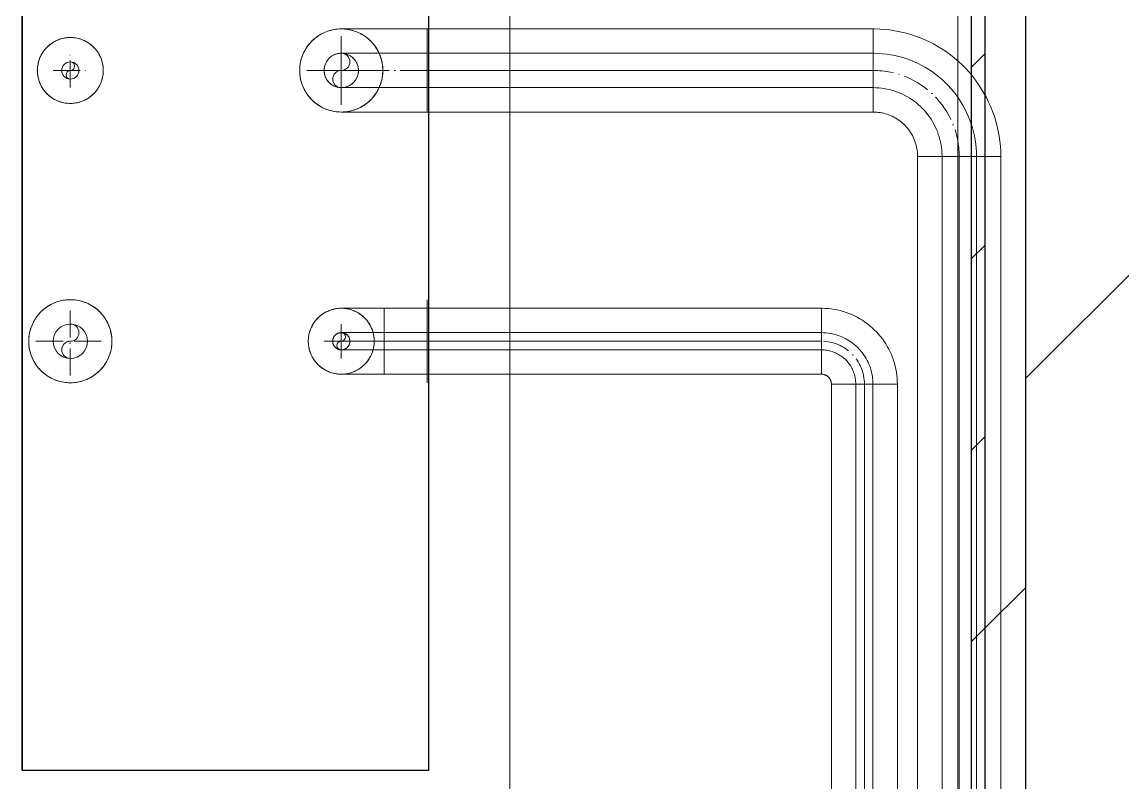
# Model space of a CAD drawing. Header units: millimetres. Extents: x -88595 to 880822, y -1054509 to -148035.
# Drawn here: x 297683.3 to 298089.6, y -273936.6 to -273655.5 of the extents above; entities that cross this region are included whole.
import ezdxf

# ---------------------------------------------------------------- set-up
doc = ezdxf.new("R2010")
doc.units = ezdxf.units.MM
for name, pattern in [('$0$ADSK_Осевая', [14, 10, -2, 0, -2]), ('$4$ADSK_Осевая', [14, 10, -2, 0, -2]), ('$5$ADSK_Осевая', [14, 10, -2, 0, -2]), ('ADSK_Линия сетки', [25, 20, -2.5, 0, -2.5])]:
    doc.linetypes.add(name, pattern=pattern)
for name, color, linetype, lineweight in [('Изоляция', 7, 'Continuous', 18), ('Оборудование', 7, 'Continuous', 18), ('Ограждение', 7, 'Continuous', 9), ('Оси', 7, 'Continuous', 9), ('Стены наружные', 7, 'Continuous', 18), ('Трубопровод', 7, 'Continuous', 18), ('Трубопроводы', 7, 'Continuous', 18)]:
    doc.layers.add(name, color=color, linetype=linetype, lineweight=lineweight)
doc.layers.add('П4', color=1, linetype='Continuous')

# ---------------------------------------------------------------- blocks, each defined once
blk = doc.blocks.new('$0$ADSK_МедьПайка_Отвод-гнутая труба - Отвод _гнутая труба_-V42-В_Координация_2 этаж ОВ3')
at = {"layer": 'Трубопроводы', "color": 134, "true_color": 0x00a6a6}
for p, q in [((6.35, 31.75), (-6.35, 31.75)), ((6.35, 31.75), (-6.35, 31.75)), ((-31.75, 6.35), (-31.75, -6.35)), ((-31.75, 6.35), (-31.75, -6.35))]:
    blk.add_line(p, q, dxfattribs=at)
at = {"layer": 'Трубопроводы', "color": 134, "true_color": 0x00a6a6, "flags": 128}
for points in [[(-31.75, -6.35), (-30.23, -6.32), (-28.71, -6.23), (-27.19, -6.08), (-25.68, -5.86), (-24.18, -5.59), (-22.69, -5.26), (-21.22, -4.87), (-19.77, -4.42), (-18.33, -3.91), (-16.91, -3.34), (-15.52, -2.72), (-14.16, -2.04), (-12.82, -1.31), (-11.51, -0.53), (-10.24, 0.3), (-9, 1.19), (-7.79, 2.12), (-6.63, 3.11), (-5.5, 4.13), (-4.42, 5.21), (-3.38, 6.32), (-2.38, 7.47), (-1.44, 8.67), (-0.54, 9.9), (0.31, 11.16), (1.11, 12.46), (1.85, 13.79), (2.54, 15.15), (3.18, 16.54), (3.76, 17.94), (4.28, 19.38), (4.75, 20.83), (5.16, 22.29), (5.51, 23.78), (5.8, 25.27), (6.02, 26.78), (6.19, 28.3), (6.3, 29.82), (6.35, 31.34), (6.35, 31.75)], [(-6.35, 31.75), (-6.37, 30.73), (-6.43, 29.72), (-6.53, 28.71), (-6.67, 27.7), (-6.86, 26.7), (-7.08, 25.71), (-7.34, 24.73), (-7.64, 23.76), (-7.98, 22.8), (-8.36, 21.86), (-8.77, 20.93), (-9.22, 20.02), (-9.71, 19.13), (-10.23, 18.26), (-10.79, 17.41), (-11.38, 16.58), (-12, 15.78), (-12.65, 15), (-13.34, 14.25), (-14.05, 13.53), (-14.8, 12.84), (-15.57, 12.17), (-16.36, 11.54), (-17.18, 10.94), (-18.03, 10.38), (-18.89, 9.84), (-19.78, 9.35), (-20.68, 8.89), (-21.61, 8.46), (-22.55, 8.08), (-23.5, 7.73), (-24.47, 7.42), (-25.45, 7.14), (-26.44, 6.91), (-27.43, 6.72), (-28.44, 6.57), (-29.45, 6.45), (-30.46, 6.38), (-31.48, 6.35), (-31.75, 6.35)]]:
    blk.add_lwpolyline(points, dxfattribs=at)
blk = doc.blocks.new('$0$ADSK_МедьПайка_Отвод-гнутая труба - Отвод _гнутая труба_-3260024-В_Координация_2 этаж ОВ3')
at = {"layer": 'Трубопроводы', "color": 134, "true_color": 0x00a6a6}
for p, q in [((-19259.67, -7317.15), (-19259.67, -7310.8)), ((-19259.67, -7323.5), (-19259.67, -7317.15))]:
    blk.add_line(p, q, dxfattribs=at)
at = {"layer": 'Трубопроводы', "color": 134, "true_color": 0x00a6a6, "flags": 128}
for points in [[(-19297.77, -7317.15), (-19297.76, -7316.89), (-19297.75, -7316.64), (-19297.72, -7316.39), (-19297.69, -7316.14), (-19297.64, -7315.89), (-19297.59, -7315.64), (-19297.52, -7315.39), (-19297.44, -7315.15), (-19297.36, -7314.91), (-19297.27, -7314.68), (-19297.16, -7314.44), (-19297.05, -7314.22), (-19296.93, -7313.99), (-19296.8, -7313.78), (-19296.66, -7313.56), (-19296.51, -7313.36), (-19296.35, -7313.16), (-19296.19, -7312.96), (-19296.02, -7312.77), (-19295.84, -7312.59), (-19295.66, -7312.42), (-19295.46, -7312.25), (-19295.26, -7312.1), (-19295.06, -7311.95), (-19294.85, -7311.81), (-19294.63, -7311.67), (-19294.41, -7311.55), (-19294.18, -7311.43), (-19293.95, -7311.33), (-19293.72, -7311.23), (-19293.48, -7311.14), (-19293.24, -7311.07), (-19292.99, -7311), (-19292.75, -7310.94), (-19292.5, -7310.89), (-19292.25, -7310.85), (-19291.99, -7310.82), (-19291.74, -7310.81), (-19291.49, -7310.8), (-19291.42, -7310.8)], [(-19291.42, -7310.8), (-19291.16, -7310.8), (-19290.91, -7310.82), (-19290.66, -7310.84), (-19290.41, -7310.88), (-19290.16, -7310.93), (-19289.91, -7310.98), (-19289.66, -7311.05), (-19289.42, -7311.12), (-19289.18, -7311.21), (-19288.94, -7311.3), (-19288.71, -7311.4), (-19288.48, -7311.52), (-19288.26, -7311.64), (-19288.04, -7311.77), (-19287.83, -7311.91), (-19287.62, -7312.06), (-19287.42, -7312.21), (-19287.23, -7312.37), (-19287.04, -7312.55), (-19286.86, -7312.72), (-19286.69, -7312.91), (-19286.52, -7313.1), (-19286.36, -7313.3), (-19286.22, -7313.51), (-19286.07, -7313.72), (-19285.94, -7313.93), (-19285.82, -7314.16), (-19285.7, -7314.38), (-19285.6, -7314.61), (-19285.5, -7314.85), (-19285.41, -7315.09), (-19285.33, -7315.33), (-19285.27, -7315.57), (-19285.21, -7315.82), (-19285.16, -7316.07), (-19285.12, -7316.32), (-19285.09, -7316.57), (-19285.08, -7316.83), (-19285.07, -7317.08), (-19285.07, -7317.15)], [(-19291.42, -7310.8), (-19291.39, -7310.8), (-19291.32, -7310.8), (-19291.19, -7310.8), (-19291.01, -7310.8), (-19290.78, -7310.8), (-19290.51, -7310.8), (-19290.18, -7310.8), (-19289.81, -7310.8), (-19289.38, -7310.8), (-19288.91, -7310.8), (-19288.39, -7310.8), (-19287.83, -7310.8), (-19287.22, -7310.8), (-19286.57, -7310.8), (-19285.87, -7310.8), (-19285.13, -7310.8), (-19284.35, -7310.8), (-19283.54, -7310.8), (-19282.68, -7310.8), (-19281.79, -7310.8), (-19280.86, -7310.8), (-19279.9, -7310.8), (-19278.9, -7310.8), (-19277.88, -7310.8), (-19276.82, -7310.8), (-19275.74, -7310.8), (-19274.63, -7310.8), (-19273.5, -7310.8), (-19272.35, -7310.8), (-19271.17, -7310.8), (-19269.98, -7310.8), (-19268.77, -7310.8), (-19267.55, -7310.8), (-19266.31, -7310.8), (-19265.06, -7310.8), (-19263.81, -7310.8), (-19262.55, -7310.8), (-19261.28, -7310.8), (-19260.01, -7310.8), (-19259.67, -7310.8)], [(-19291.42, -7323.5), (-19291.67, -7323.49), (-19291.92, -7323.48), (-19292.18, -7323.45), (-19292.43, -7323.42), (-19292.68, -7323.37), (-19292.93, -7323.32), (-19293.17, -7323.25), (-19293.41, -7323.18), (-19293.65, -7323.09), (-19293.89, -7323), (-19294.12, -7322.89), (-19294.35, -7322.78), (-19294.57, -7322.66), (-19294.79, -7322.53), (-19295, -7322.39), (-19295.21, -7322.24), (-19295.41, -7322.09), (-19295.6, -7321.92), (-19295.79, -7321.75), (-19295.97, -7321.57), (-19296.15, -7321.39), (-19296.31, -7321.19), (-19296.47, -7321), (-19296.62, -7320.79), (-19296.76, -7320.58), (-19296.89, -7320.36), (-19297.02, -7320.14), (-19297.13, -7319.92), (-19297.24, -7319.68), (-19297.34, -7319.45), (-19297.42, -7319.21), (-19297.5, -7318.97), (-19297.57, -7318.72), (-19297.63, -7318.48), (-19297.67, -7318.23), (-19297.71, -7317.98), (-19297.74, -7317.72), (-19297.76, -7317.47), (-19297.77, -7317.22), (-19297.77, -7317.15)], [(-19285.07, -7317.15), (-19285.07, -7317.4), (-19285.09, -7317.66), (-19285.11, -7317.91), (-19285.15, -7318.16), (-19285.19, -7318.41), (-19285.25, -7318.66), (-19285.31, -7318.9), (-19285.39, -7319.15), (-19285.47, -7319.39), (-19285.57, -7319.62), (-19285.67, -7319.85), (-19285.78, -7320.08), (-19285.91, -7320.3), (-19286.04, -7320.52), (-19286.18, -7320.73), (-19286.32, -7320.94), (-19286.48, -7321.14), (-19286.64, -7321.34), (-19286.81, -7321.52), (-19286.99, -7321.7), (-19287.18, -7321.88), (-19287.37, -7322.04), (-19287.57, -7322.2), (-19287.78, -7322.35), (-19287.99, -7322.49), (-19288.2, -7322.62), (-19288.42, -7322.75), (-19288.65, -7322.86), (-19288.88, -7322.97), (-19289.12, -7323.07), (-19289.35, -7323.15), (-19289.6, -7323.23), (-19289.84, -7323.3), (-19290.09, -7323.36), (-19290.34, -7323.41), (-19290.59, -7323.44), (-19290.84, -7323.47), (-19291.09, -7323.49), (-19291.35, -7323.5), (-19291.42, -7323.5)], [(-19259.67, -7323.5), (-19260.94, -7323.5), (-19262.2, -7323.5), (-19263.47, -7323.5), (-19264.73, -7323.5), (-19265.97, -7323.5), (-19267.21, -7323.5), (-19268.44, -7323.5), (-19269.65, -7323.5), (-19270.85, -7323.5), (-19272.03, -7323.5), (-19273.19, -7323.5), (-19274.33, -7323.5), (-19275.44, -7323.5), (-19276.53, -7323.5), (-19277.59, -7323.5), (-19278.63, -7323.5), (-19279.63, -7323.5), (-19280.6, -7323.5), (-19281.54, -7323.5), (-19282.44, -7323.5), (-19283.31, -7323.5), (-19284.14, -7323.5), (-19284.93, -7323.5), (-19285.68, -7323.5), (-19286.38, -7323.5), (-19287.05, -7323.5), (-19287.67, -7323.5), (-19288.25, -7323.5), (-19288.78, -7323.5), (-19289.26, -7323.5), (-19289.7, -7323.5), (-19290.08, -7323.5), (-19290.42, -7323.5), (-19290.71, -7323.5), (-19290.96, -7323.5), (-19291.15, -7323.5), (-19291.29, -7323.5), (-19291.38, -7323.5), (-19291.42, -7323.5)]]:
    blk.add_lwpolyline(points, dxfattribs=at)
at = {"layer": 'Трубопроводы', "color": 134, "true_color": 0x00a6a6}
for start, end in [(0, 180), (180, 0)]:
    blk.add_arc((-19291.42, -7317.15), 6.35, start, end, dxfattribs=at)
blk = doc.blocks.new('$0$ADSK_МедьПайка_Отвод-гнутая труба - Отвод _гнутая труба_-V44-В_Координация_2 этаж ОВ3')
at = {"layer": 'Трубопроводы', "color": 190, "true_color": 0x8000ff}
for p, q in [((3.18, 15.88), (-3.17, 15.88)), ((3.18, 15.88), (-3.17, 15.88)), ((-15.87, 3.18), (-15.87, -3.17)), ((-15.87, 3.18), (-15.87, -3.17))]:
    blk.add_line(p, q, dxfattribs=at)
at = {"layer": 'Трубопроводы', "color": 190, "true_color": 0x8000ff, "flags": 128}
for points in [[(-15.87, -3.17), (-15.11, -3.16), (-14.35, -3.11), (-13.59, -3.04), (-12.84, -2.93), (-12.09, -2.8), (-11.35, -2.63), (-10.61, -2.43), (-9.88, -2.21), (-9.16, -1.95), (-8.46, -1.67), (-7.76, -1.36), (-7.08, -1.02), (-6.41, -0.66), (-5.76, -0.27), (-5.12, 0.15), (-4.5, 0.6), (-3.9, 1.06), (-3.31, 1.55), (-2.75, 2.07), (-2.21, 2.6), (-1.69, 3.16), (-1.19, 3.74), (-0.72, 4.33), (-0.27, 4.95), (0.16, 5.58), (0.55, 6.23), (0.93, 6.9), (1.27, 7.58), (1.59, 8.27), (1.88, 8.97), (2.14, 9.69), (2.38, 10.41), (2.58, 11.15), (2.75, 11.89), (2.9, 12.64), (3.01, 13.39), (3.1, 14.15), (3.15, 14.91), (3.17, 15.67), (3.18, 15.88)], [(-3.17, 15.88), (-3.19, 15.37), (-3.22, 14.86), (-3.27, 14.35), (-3.34, 13.85), (-3.43, 13.35), (-3.54, 12.86), (-3.67, 12.37), (-3.82, 11.88), (-3.99, 11.4), (-4.18, 10.93), (-4.38, 10.47), (-4.61, 10.01), (-4.85, 9.56), (-5.11, 9.13), (-5.39, 8.7), (-5.69, 8.29), (-6, 7.89), (-6.33, 7.5), (-6.67, 7.13), (-7.03, 6.76), (-7.4, 6.42), (-7.78, 6.09), (-8.18, 5.77), (-8.59, 5.47), (-9.01, 5.19), (-9.45, 4.92), (-9.89, 4.67), (-10.34, 4.44), (-10.8, 4.23), (-11.27, 4.04), (-11.75, 3.86), (-12.23, 3.71), (-12.72, 3.57), (-13.22, 3.46), (-13.72, 3.36), (-14.22, 3.28), (-14.72, 3.23), (-15.23, 3.19), (-15.74, 3.18), (-15.87, 3.18)]]:
    blk.add_lwpolyline(points, dxfattribs=at)
blk = doc.blocks.new('$0$ADSK_МедьПайка_Отвод-гнутая труба - Отвод _гнутая труба_-94627-В_Координация_2 этаж ОВ3')
at = {"layer": 'Трубопроводы', "color": 190, "true_color": 0x8000ff}
for p, q in [((-19250.54, -7347.15), (-19250.54, -7343.97)), ((-19250.54, -7350.32), (-19250.54, -7347.15))]:
    blk.add_line(p, q, dxfattribs=at)
at = {"layer": 'Трубопроводы', "color": 190, "true_color": 0x8000ff, "flags": 128}
for points in [[(-19269.59, -7347.15), (-19269.59, -7347.02), (-19269.58, -7346.89), (-19269.57, -7346.77), (-19269.55, -7346.64), (-19269.53, -7346.52), (-19269.5, -7346.39), (-19269.47, -7346.27), (-19269.43, -7346.15), (-19269.39, -7346.03), (-19269.34, -7345.91), (-19269.29, -7345.8), (-19269.23, -7345.68), (-19269.17, -7345.57), (-19269.11, -7345.46), (-19269.04, -7345.36), (-19268.96, -7345.25), (-19268.89, -7345.15), (-19268.8, -7345.05), (-19268.72, -7344.96), (-19268.63, -7344.87), (-19268.54, -7344.78), (-19268.44, -7344.7), (-19268.34, -7344.62), (-19268.24, -7344.55), (-19268.13, -7344.48), (-19268.02, -7344.41), (-19267.91, -7344.35), (-19267.8, -7344.29), (-19267.68, -7344.24), (-19267.57, -7344.19), (-19267.45, -7344.15), (-19267.33, -7344.11), (-19267.2, -7344.07), (-19267.08, -7344.04), (-19266.96, -7344.02), (-19266.83, -7344), (-19266.7, -7343.99), (-19266.58, -7343.98), (-19266.45, -7343.97), (-19266.42, -7343.97)], [(-19266.42, -7343.97), (-19266.29, -7343.98), (-19266.16, -7343.98), (-19266.04, -7344), (-19265.91, -7344.01), (-19265.79, -7344.04), (-19265.66, -7344.06), (-19265.54, -7344.1), (-19265.42, -7344.13), (-19265.3, -7344.18), (-19265.18, -7344.22), (-19265.06, -7344.28), (-19264.95, -7344.33), (-19264.84, -7344.39), (-19264.73, -7344.46), (-19264.62, -7344.53), (-19264.52, -7344.6), (-19264.42, -7344.68), (-19264.32, -7344.76), (-19264.23, -7344.85), (-19264.14, -7344.94), (-19264.05, -7345.03), (-19263.97, -7345.13), (-19263.89, -7345.22), (-19263.82, -7345.33), (-19263.75, -7345.43), (-19263.68, -7345.54), (-19263.62, -7345.65), (-19263.56, -7345.77), (-19263.51, -7345.88), (-19263.46, -7346), (-19263.41, -7346.12), (-19263.38, -7346.24), (-19263.34, -7346.36), (-19263.31, -7346.48), (-19263.29, -7346.61), (-19263.27, -7346.73), (-19263.26, -7346.86), (-19263.25, -7346.99), (-19263.24, -7347.11), (-19263.24, -7347.15)], [(-19266.42, -7343.97), (-19266.4, -7343.97), (-19266.37, -7343.97), (-19266.3, -7343.97), (-19266.21, -7343.97), (-19266.1, -7343.97), (-19265.96, -7343.97), (-19265.8, -7343.97), (-19265.61, -7343.97), (-19265.4, -7343.97), (-19265.16, -7343.97), (-19264.9, -7343.97), (-19264.62, -7343.97), (-19264.32, -7343.97), (-19263.99, -7343.97), (-19263.64, -7343.97), (-19263.28, -7343.97), (-19262.89, -7343.97), (-19262.48, -7343.97), (-19262.05, -7343.97), (-19261.6, -7343.97), (-19261.14, -7343.97), (-19260.66, -7343.97), (-19260.16, -7343.97), (-19259.65, -7343.97), (-19259.12, -7343.97), (-19258.58, -7343.97), (-19258.02, -7343.97), (-19257.46, -7343.97), (-19256.88, -7343.97), (-19256.29, -7343.97), (-19255.7, -7343.97), (-19255.09, -7343.97), (-19254.48, -7343.97), (-19253.86, -7343.97), (-19253.24, -7343.97), (-19252.61, -7343.97), (-19251.98, -7343.97), (-19251.35, -7343.97), (-19250.71, -7343.97), (-19250.54, -7343.97)], [(-19266.42, -7350.32), (-19266.54, -7350.32), (-19266.67, -7350.31), (-19266.8, -7350.3), (-19266.92, -7350.28), (-19267.05, -7350.26), (-19267.17, -7350.23), (-19267.29, -7350.2), (-19267.42, -7350.16), (-19267.54, -7350.12), (-19267.65, -7350.07), (-19267.77, -7350.02), (-19267.88, -7349.96), (-19267.99, -7349.9), (-19268.1, -7349.84), (-19268.21, -7349.77), (-19268.31, -7349.7), (-19268.41, -7349.62), (-19268.51, -7349.54), (-19268.6, -7349.45), (-19268.69, -7349.36), (-19268.78, -7349.27), (-19268.86, -7349.17), (-19268.94, -7349.07), (-19269.02, -7348.97), (-19269.09, -7348.86), (-19269.16, -7348.76), (-19269.22, -7348.64), (-19269.27, -7348.53), (-19269.33, -7348.42), (-19269.38, -7348.3), (-19269.42, -7348.18), (-19269.46, -7348.06), (-19269.49, -7347.94), (-19269.52, -7347.81), (-19269.55, -7347.69), (-19269.56, -7347.56), (-19269.58, -7347.44), (-19269.59, -7347.31), (-19269.59, -7347.18), (-19269.59, -7347.15)], [(-19263.24, -7347.15), (-19263.24, -7347.28), (-19263.25, -7347.4), (-19263.26, -7347.53), (-19263.28, -7347.65), (-19263.31, -7347.78), (-19263.33, -7347.9), (-19263.37, -7348.03), (-19263.4, -7348.15), (-19263.45, -7348.27), (-19263.49, -7348.38), (-19263.54, -7348.5), (-19263.6, -7348.61), (-19263.66, -7348.73), (-19263.73, -7348.83), (-19263.8, -7348.94), (-19263.87, -7349.04), (-19263.95, -7349.14), (-19264.03, -7349.24), (-19264.12, -7349.34), (-19264.2, -7349.43), (-19264.3, -7349.51), (-19264.39, -7349.6), (-19264.49, -7349.67), (-19264.6, -7349.75), (-19264.7, -7349.82), (-19264.81, -7349.89), (-19264.92, -7349.95), (-19265.03, -7350.01), (-19265.15, -7350.06), (-19265.27, -7350.11), (-19265.39, -7350.15), (-19265.51, -7350.19), (-19265.63, -7350.22), (-19265.75, -7350.25), (-19265.88, -7350.28), (-19266, -7350.3), (-19266.13, -7350.31), (-19266.26, -7350.32), (-19266.38, -7350.32), (-19266.42, -7350.32)], [(-19250.54, -7350.32), (-19251.18, -7350.32), (-19251.81, -7350.32), (-19252.44, -7350.32), (-19253.07, -7350.32), (-19253.7, -7350.32), (-19254.32, -7350.32), (-19254.93, -7350.32), (-19255.54, -7350.32), (-19256.13, -7350.32), (-19256.72, -7350.32), (-19257.3, -7350.32), (-19257.87, -7350.32), (-19258.43, -7350.32), (-19258.97, -7350.32), (-19259.51, -7350.32), (-19260.02, -7350.32), (-19260.52, -7350.32), (-19261.01, -7350.32), (-19261.48, -7350.32), (-19261.93, -7350.32), (-19262.36, -7350.32), (-19262.78, -7350.32), (-19263.17, -7350.32), (-19263.55, -7350.32), (-19263.9, -7350.32), (-19264.23, -7350.32), (-19264.54, -7350.32), (-19264.83, -7350.32), (-19265.1, -7350.32), (-19265.34, -7350.32), (-19265.56, -7350.32), (-19265.75, -7350.32), (-19265.92, -7350.32), (-19266.07, -7350.32), (-19266.19, -7350.32), (-19266.28, -7350.32), (-19266.35, -7350.32), (-19266.4, -7350.32), (-19266.42, -7350.32)]]:
    blk.add_lwpolyline(points, dxfattribs=at)
at = {"layer": 'Трубопроводы', "color": 190, "true_color": 0x8000ff}
for start, end in [(0, 180), (180, 0)]:
    blk.add_arc((-19266.42, -7347.15), 3.17, start, end, dxfattribs=at)
blk = doc.blocks.new('2 этаж')
at = {"layer": 'Ограждение'}
blk.add_line((327362.84, 659556.51), (327362.84, 653776.51), dxfattribs=at)
at = {"layer": 'Оси', "linetype": 'ADSK_Линия сетки', "ltscale": 100}
blk.add_line((327197.5, 697307.15), (327197.5, 631330.37), dxfattribs=at)
at = {"layer": 'Стены наружные', "lineweight": 30}
for p, q in [((327387.84, 659581.51), (327387.84, 653751.51)), ((327372.84, 659576.51), (327372.84, 653766.51)), ((327367.84, 659571.51), (327367.84, 653771.51))]:
    blk.add_line(p, q, dxfattribs=at)
at = {"layer": 'Стены наружные', "linetype": 'Continuous', "lineweight": 9}
for p, q in [((327367.84, 654136.12), (327372.84, 654141.12)), ((327387.84, 654021.24), (327507.84, 654141.24)), ((327367.84, 654065.41), (327372.84, 654070.41)), ((327367.84, 653994.7), (327372.84, 653999.7)), ((327372.84, 653928.99), (327387.84, 653943.99)), ((327367.84, 653923.99), (327372.84, 653928.99))]:
    blk.add_line(p, q, dxfattribs=at)

msp = doc.modelspace()

# ---------------------------------------------------------------- linework, layer by layer
at = {"layer": 'Изоляция', "color": 134, "true_color": 0x00a6a6}
for p, q in [((297997.4, -273658.09), (297832.83, -273658.09)), ((297832.83, -273658.09), (297832.83, -273688.79)), ((297997.4, -273688.79), (297997.4, -273658.09)), ((297832.83, -273688.79), (297997.4, -273688.79)), ((298044.5, -273705.19), (298013.8, -273705.19)), ((298013.8, -274515.46), (298013.8, -273705.19)), ((298044.5, -274515.46), (298044.5, -273705.19)), ((297832.83, -273758.09), (297832.83, -273788.79))]:
    msp.add_line(p, q, dxfattribs=at)
at = {"layer": 'Изоляция', "color": 190, "true_color": 0x8000ff}
for p, q in [((297978.27, -273761.27), (297816.95, -273761.27)), ((297816.95, -273761.27), (297816.95, -273785.62)), ((297978.27, -273785.62), (297978.27, -273761.27)), ((297816.95, -273785.62), (297978.27, -273785.62)), ((298006.32, -273789.32), (297981.97, -273789.32)), ((297981.97, -274501.34), (297981.97, -273789.32)), ((298006.32, -274501.34), (298006.32, -273789.32))]:
    msp.add_line(p, q, dxfattribs=at)
at = {"layer": 'Изоляция', "color": 190, "true_color": 0x8000ff, "flags": 128}
for points in [[(297688.9, -273673.44), (297688.91, -273672.95), (297688.94, -273672.47), (297688.99, -273671.98), (297689.06, -273671.5), (297689.15, -273671.02), (297689.25, -273670.55), (297689.38, -273670.08), (297689.52, -273669.61), (297689.68, -273669.15), (297689.86, -273668.7), (297690.06, -273668.26), (297690.28, -273667.82), (297690.51, -273667.39), (297690.76, -273666.97), (297691.03, -273666.57), (297691.31, -273666.17), (297691.61, -273665.79), (297691.93, -273665.41), (297692.25, -273665.05), (297692.6, -273664.71), (297692.95, -273664.38), (297693.32, -273664.06), (297693.7, -273663.76), (297694.1, -273663.47), (297694.5, -273663.2), (297694.92, -273662.94), (297695.34, -273662.7), (297695.77, -273662.48), (297696.22, -273662.28), (297696.67, -273662.09), (297697.12, -273661.93), (297697.59, -273661.78), (297698.06, -273661.65), (297698.53, -273661.54), (297699.01, -273661.44), (297699.49, -273661.37), (297699.97, -273661.32), (297700.46, -273661.28), (297700.95, -273661.27), (297701.08, -273661.27)], [(297701.08, -273661.27), (297701.57, -273661.28), (297702.05, -273661.31), (297702.54, -273661.35), (297703.02, -273661.42), (297703.5, -273661.51), (297703.97, -273661.62), (297704.44, -273661.74), (297704.91, -273661.88), (297705.37, -273662.05), (297705.82, -273662.23), (297706.26, -273662.43), (297706.7, -273662.64), (297707.13, -273662.88), (297707.55, -273663.13), (297707.95, -273663.39), (297708.35, -273663.68), (297708.73, -273663.97), (297709.11, -273664.29), (297709.47, -273664.62), (297709.81, -273664.96), (297710.14, -273665.32), (297710.46, -273665.68), (297710.76, -273666.07), (297711.05, -273666.46), (297711.32, -273666.86), (297711.58, -273667.28), (297711.82, -273667.7), (297712.04, -273668.14), (297712.24, -273668.58), (297712.43, -273669.03), (297712.59, -273669.49), (297712.74, -273669.95), (297712.87, -273670.42), (297712.98, -273670.89), (297713.08, -273671.37), (297713.15, -273671.85), (297713.2, -273672.34), (297713.24, -273672.82), (297713.25, -273673.31), (297713.25, -273673.44)], [(297701.08, -273685.62), (297700.59, -273685.61), (297700.11, -273685.58), (297699.62, -273685.53), (297699.14, -273685.46), (297698.66, -273685.37), (297698.18, -273685.27), (297697.71, -273685.14), (297697.25, -273685), (297696.79, -273684.84), (297696.34, -273684.66), (297695.89, -273684.46), (297695.46, -273684.24), (297695.03, -273684.01), (297694.61, -273683.76), (297694.2, -273683.49), (297693.81, -273683.21), (297693.42, -273682.91), (297693.05, -273682.59), (297692.69, -273682.27), (297692.34, -273681.92), (297692.01, -273681.57), (297691.69, -273681.2), (297691.39, -273680.82), (297691.1, -273680.42), (297690.83, -273680.02), (297690.58, -273679.6), (297690.34, -273679.18), (297690.12, -273678.75), (297689.92, -273678.3), (297689.73, -273677.85), (297689.56, -273677.4), (297689.41, -273676.93), (297689.28, -273676.46), (297689.17, -273675.99), (297689.08, -273675.51), (297689.01, -273675.03), (297688.95, -273674.55), (297688.92, -273674.06), (297688.9, -273673.57), (297688.9, -273673.44)], [(297713.25, -273673.44), (297713.24, -273673.93), (297713.21, -273674.41), (297713.17, -273674.9), (297713.1, -273675.38), (297713.01, -273675.86), (297712.9, -273676.34), (297712.78, -273676.81), (297712.64, -273677.27), (297712.47, -273677.73), (297712.29, -273678.18), (297712.09, -273678.63), (297711.88, -273679.06), (297711.64, -273679.49), (297711.39, -273679.91), (297711.13, -273680.32), (297710.84, -273680.71), (297710.55, -273681.1), (297710.23, -273681.47), (297709.9, -273681.83), (297709.56, -273682.18), (297709.2, -273682.51), (297708.84, -273682.83), (297708.45, -273683.13), (297708.06, -273683.42), (297707.66, -273683.69), (297707.24, -273683.94), (297706.82, -273684.18), (297706.38, -273684.4), (297705.94, -273684.6), (297705.49, -273684.79), (297705.03, -273684.96), (297704.57, -273685.11), (297704.1, -273685.24), (297703.63, -273685.35), (297703.15, -273685.44), (297702.67, -273685.51), (297702.18, -273685.57), (297701.7, -273685.6), (297701.21, -273685.62), (297701.08, -273685.62)], [(297788.9, -273773.44), (297788.91, -273772.95), (297788.94, -273772.47), (297788.99, -273771.98), (297789.06, -273771.5), (297789.15, -273771.02), (297789.25, -273770.55), (297789.38, -273770.08), (297789.52, -273769.61), (297789.68, -273769.15), (297789.86, -273768.7), (297790.06, -273768.26), (297790.28, -273767.82), (297790.51, -273767.39), (297790.76, -273766.97), (297791.03, -273766.57), (297791.31, -273766.17), (297791.61, -273765.79), (297791.93, -273765.41), (297792.25, -273765.05), (297792.6, -273764.71), (297792.95, -273764.38), (297793.32, -273764.06), (297793.7, -273763.76), (297794.1, -273763.47), (297794.5, -273763.2), (297794.92, -273762.94), (297795.34, -273762.7), (297795.77, -273762.48), (297796.22, -273762.28), (297796.67, -273762.09), (297797.12, -273761.93), (297797.59, -273761.78), (297798.06, -273761.65), (297798.53, -273761.54), (297799.01, -273761.44), (297799.49, -273761.37), (297799.97, -273761.32), (297800.46, -273761.28), (297800.95, -273761.27), (297801.08, -273761.27)], [(297801.08, -273761.27), (297801.09, -273761.27), (297801.13, -273761.27), (297801.19, -273761.27), (297801.28, -273761.27), (297801.39, -273761.27), (297801.53, -273761.27), (297801.7, -273761.27), (297801.88, -273761.27), (297802.1, -273761.27), (297802.33, -273761.27), (297802.59, -273761.27), (297802.87, -273761.27), (297803.18, -273761.27), (297803.5, -273761.27), (297803.85, -273761.27), (297804.22, -273761.27), (297804.61, -273761.27), (297805.02, -273761.27), (297805.45, -273761.27), (297805.89, -273761.27), (297806.36, -273761.27), (297806.84, -273761.27), (297807.34, -273761.27), (297807.85, -273761.27), (297808.38, -273761.27), (297808.92, -273761.27), (297809.47, -273761.27), (297810.04, -273761.27), (297810.61, -273761.27), (297811.2, -273761.27), (297811.8, -273761.27), (297812.4, -273761.27), (297813.01, -273761.27), (297813.63, -273761.27), (297814.26, -273761.27), (297814.88, -273761.27), (297815.51, -273761.27), (297816.15, -273761.27), (297816.78, -273761.27), (297816.95, -273761.27)], [(297801.08, -273761.27), (297801.57, -273761.28), (297802.05, -273761.31), (297802.54, -273761.35), (297803.02, -273761.42), (297803.5, -273761.51), (297803.97, -273761.62), (297804.44, -273761.74), (297804.91, -273761.88), (297805.37, -273762.05), (297805.82, -273762.23), (297806.26, -273762.43), (297806.7, -273762.64), (297807.13, -273762.88), (297807.55, -273763.13), (297807.95, -273763.39), (297808.35, -273763.68), (297808.73, -273763.97), (297809.11, -273764.29), (297809.47, -273764.62), (297809.81, -273764.96), (297810.14, -273765.32), (297810.46, -273765.68), (297810.76, -273766.07), (297811.05, -273766.46), (297811.32, -273766.86), (297811.58, -273767.28), (297811.82, -273767.7), (297812.04, -273768.14), (297812.24, -273768.58), (297812.43, -273769.03), (297812.59, -273769.49), (297812.74, -273769.95), (297812.87, -273770.42), (297812.98, -273770.89), (297813.08, -273771.37), (297813.15, -273771.85), (297813.2, -273772.34), (297813.24, -273772.82), (297813.25, -273773.31), (297813.25, -273773.44)], [(298006.32, -273789.32), (298006.3, -273788.19), (298006.23, -273787.08), (298006.12, -273785.96), (298005.96, -273784.85), (298005.76, -273783.74), (298005.52, -273782.65), (298005.23, -273781.56), (298004.9, -273780.49), (298004.52, -273779.44), (298004.11, -273778.39), (298003.65, -273777.37), (298003.15, -273776.36), (298002.61, -273775.38), (298002.04, -273774.42), (298001.42, -273773.48), (298000.77, -273772.57), (298000.08, -273771.68), (297999.36, -273770.82), (297998.6, -273769.99), (297997.81, -273769.19), (297996.99, -273768.43), (297996.14, -273767.7), (297995.26, -273767), (297994.36, -273766.34), (297993.43, -273765.71), (297992.47, -273765.13), (297991.49, -273764.58), (297990.49, -273764.07), (297989.47, -273763.6), (297988.44, -273763.17), (297987.38, -273762.79), (297986.31, -273762.44), (297985.23, -273762.14), (297984.14, -273761.89), (297983.04, -273761.67), (297981.93, -273761.51), (297980.81, -273761.38), (297979.7, -273761.3), (297978.57, -273761.27), (297978.27, -273761.27)], [(297801.08, -273785.62), (297800.59, -273785.61), (297800.11, -273785.58), (297799.62, -273785.53), (297799.14, -273785.46), (297798.66, -273785.37), (297798.18, -273785.27), (297797.71, -273785.14), (297797.25, -273785), (297796.79, -273784.84), (297796.34, -273784.66), (297795.89, -273784.46), (297795.46, -273784.24), (297795.03, -273784.01), (297794.61, -273783.76), (297794.2, -273783.49), (297793.81, -273783.21), (297793.42, -273782.91), (297793.05, -273782.59), (297792.69, -273782.27), (297792.34, -273781.92), (297792.01, -273781.57), (297791.69, -273781.2), (297791.39, -273780.82), (297791.1, -273780.42), (297790.83, -273780.02), (297790.58, -273779.6), (297790.34, -273779.18), (297790.12, -273778.75), (297789.92, -273778.3), (297789.73, -273777.85), (297789.56, -273777.4), (297789.41, -273776.93), (297789.28, -273776.46), (297789.17, -273775.99), (297789.08, -273775.51), (297789.01, -273775.03), (297788.95, -273774.55), (297788.92, -273774.06), (297788.9, -273773.57), (297788.9, -273773.44)], [(297813.25, -273773.44), (297813.24, -273773.93), (297813.21, -273774.41), (297813.17, -273774.9), (297813.1, -273775.38), (297813.01, -273775.86), (297812.9, -273776.34), (297812.78, -273776.81), (297812.64, -273777.27), (297812.47, -273777.73), (297812.29, -273778.18), (297812.09, -273778.63), (297811.88, -273779.06), (297811.64, -273779.49), (297811.39, -273779.91), (297811.13, -273780.32), (297810.84, -273780.71), (297810.55, -273781.1), (297810.23, -273781.47), (297809.9, -273781.83), (297809.56, -273782.18), (297809.2, -273782.51), (297808.84, -273782.83), (297808.45, -273783.13), (297808.06, -273783.42), (297807.66, -273783.69), (297807.24, -273783.94), (297806.82, -273784.18), (297806.38, -273784.4), (297805.94, -273784.6), (297805.49, -273784.79), (297805.03, -273784.96), (297804.57, -273785.11), (297804.1, -273785.24), (297803.63, -273785.35), (297803.15, -273785.44), (297802.67, -273785.51), (297802.18, -273785.57), (297801.7, -273785.6), (297801.21, -273785.62), (297801.08, -273785.62)], [(297816.95, -273785.62), (297816.32, -273785.62), (297815.68, -273785.62), (297815.05, -273785.62), (297814.42, -273785.62), (297813.8, -273785.62), (297813.18, -273785.62), (297812.57, -273785.62), (297811.96, -273785.62), (297811.36, -273785.62), (297810.77, -273785.62), (297810.19, -273785.62), (297809.62, -273785.62), (297809.07, -273785.62), (297808.52, -273785.62), (297807.99, -273785.62), (297807.47, -273785.62), (297806.97, -273785.62), (297806.49, -273785.62), (297806.02, -273785.62), (297805.57, -273785.62), (297805.13, -273785.62), (297804.72, -273785.62), (297804.32, -273785.62), (297803.95, -273785.62), (297803.6, -273785.62), (297803.26, -273785.62), (297802.95, -273785.62), (297802.66, -273785.62), (297802.4, -273785.62), (297802.16, -273785.62), (297801.94, -273785.62), (297801.74, -273785.62), (297801.58, -273785.62), (297801.43, -273785.62), (297801.31, -273785.62), (297801.21, -273785.62), (297801.14, -273785.62), (297801.1, -273785.62), (297801.08, -273785.62)], [(297978.27, -273785.62), (297978.42, -273785.62), (297978.57, -273785.63), (297978.71, -273785.64), (297978.86, -273785.66), (297979.01, -273785.69), (297979.15, -273785.72), (297979.29, -273785.76), (297979.44, -273785.8), (297979.57, -273785.85), (297979.71, -273785.91), (297979.85, -273785.97), (297979.98, -273786.03), (297980.11, -273786.11), (297980.24, -273786.18), (297980.36, -273786.26), (297980.48, -273786.35), (297980.6, -273786.44), (297980.71, -273786.53), (297980.82, -273786.63), (297980.93, -273786.74), (297981.03, -273786.85), (297981.12, -273786.96), (297981.21, -273787.08), (297981.3, -273787.19), (297981.38, -273787.32), (297981.46, -273787.44), (297981.53, -273787.57), (297981.6, -273787.7), (297981.66, -273787.84), (297981.72, -273787.98), (297981.77, -273788.11), (297981.82, -273788.26), (297981.86, -273788.4), (297981.89, -273788.54), (297981.92, -273788.69), (297981.94, -273788.83), (297981.96, -273788.98), (297981.97, -273789.13), (297981.97, -273789.28), (297981.97, -273789.32)]]:
    msp.add_lwpolyline(points, dxfattribs=at)
at = {"layer": 'Изоляция', "color": 134, "true_color": 0x00a6a6, "flags": 128}
for points in [[(297785.73, -273673.44), (297785.74, -273672.83), (297785.78, -273672.21), (297785.84, -273671.6), (297785.92, -273671), (297786.03, -273670.39), (297786.17, -273669.79), (297786.33, -273669.2), (297786.51, -273668.61), (297786.71, -273668.03), (297786.94, -273667.46), (297787.19, -273666.9), (297787.46, -273666.35), (297787.76, -273665.81), (297788.07, -273665.29), (297788.41, -273664.77), (297788.77, -273664.27), (297789.14, -273663.79), (297789.54, -273663.32), (297789.95, -273662.87), (297790.38, -273662.43), (297790.83, -273662.01), (297791.3, -273661.61), (297791.78, -273661.23), (297792.27, -273660.87), (297792.78, -273660.53), (297793.31, -273660.2), (297793.84, -273659.9), (297794.39, -273659.63), (297794.95, -273659.37), (297795.52, -273659.13), (297796.09, -273658.92), (297796.68, -273658.74), (297797.27, -273658.57), (297797.87, -273658.43), (297798.47, -273658.32), (297799.08, -273658.22), (297799.69, -273658.15), (297800.3, -273658.11), (297800.91, -273658.09), (297801.08, -273658.09)], [(297801.08, -273658.09), (297801.1, -273658.09), (297801.18, -273658.09), (297801.31, -273658.09), (297801.48, -273658.09), (297801.71, -273658.09), (297801.99, -273658.09), (297802.31, -273658.09), (297802.69, -273658.09), (297803.11, -273658.09), (297803.58, -273658.09), (297804.1, -273658.09), (297804.67, -273658.09), (297805.28, -273658.09), (297805.93, -273658.09), (297806.62, -273658.09), (297807.36, -273658.09), (297808.14, -273658.09), (297808.96, -273658.09), (297809.81, -273658.09), (297810.71, -273658.09), (297811.64, -273658.09), (297812.6, -273658.09), (297813.59, -273658.09), (297814.62, -273658.09), (297815.67, -273658.09), (297816.76, -273658.09), (297817.86, -273658.09), (297819, -273658.09), (297820.15, -273658.09), (297821.32, -273658.09), (297822.52, -273658.09), (297823.73, -273658.09), (297824.95, -273658.09), (297826.19, -273658.09), (297827.43, -273658.09), (297828.69, -273658.09), (297829.95, -273658.09), (297831.22, -273658.09), (297832.49, -273658.09), (297832.83, -273658.09)], [(297801.08, -273658.09), (297801.69, -273658.1), (297802.31, -273658.14), (297802.92, -273658.2), (297803.52, -273658.29), (297804.13, -273658.4), (297804.73, -273658.53), (297805.32, -273658.69), (297805.91, -273658.87), (297806.49, -273659.08), (297807.06, -273659.3), (297807.62, -273659.55), (297808.17, -273659.83), (297808.71, -273660.12), (297809.23, -273660.44), (297809.75, -273660.77), (297810.25, -273661.13), (297810.73, -273661.51), (297811.2, -273661.9), (297811.65, -273662.32), (297812.09, -273662.75), (297812.51, -273663.2), (297812.91, -273663.66), (297813.29, -273664.14), (297813.65, -273664.64), (297813.99, -273665.15), (297814.32, -273665.67), (297814.62, -273666.21), (297814.89, -273666.75), (297815.15, -273667.31), (297815.39, -273667.88), (297815.6, -273668.46), (297815.78, -273669.04), (297815.95, -273669.63), (297816.09, -273670.23), (297816.21, -273670.83), (297816.3, -273671.44), (297816.37, -273672.05), (297816.41, -273672.66), (297816.43, -273673.28), (297816.43, -273673.44)], [(298044.5, -273705.19), (298044.46, -273703.31), (298044.35, -273701.43), (298044.16, -273699.55), (298043.89, -273697.69), (298043.56, -273695.83), (298043.15, -273694), (298042.66, -273692.18), (298042.11, -273690.38), (298041.48, -273688.6), (298040.78, -273686.85), (298040.01, -273685.13), (298039.17, -273683.44), (298038.27, -273681.79), (298037.3, -273680.17), (298036.27, -273678.6), (298035.17, -273677.06), (298034.02, -273675.58), (298032.81, -273674.13), (298031.54, -273672.74), (298030.21, -273671.4), (298028.83, -273670.12), (298027.41, -273668.89), (298025.93, -273667.72), (298024.41, -273666.61), (298022.84, -273665.56), (298021.24, -273664.57), (298019.6, -273663.65), (298017.92, -273662.8), (298016.21, -273662.01), (298014.46, -273661.29), (298012.69, -273660.65), (298010.9, -273660.07), (298009.09, -273659.57), (298007.25, -273659.13), (298005.4, -273658.78), (298003.54, -273658.49), (298001.67, -273658.29), (297999.79, -273658.15), (297997.9, -273658.09), (297997.4, -273658.09)], [(297801.08, -273688.79), (297800.46, -273688.78), (297799.85, -273688.74), (297799.24, -273688.68), (297798.63, -273688.6), (297798.03, -273688.49), (297797.43, -273688.35), (297796.84, -273688.19), (297796.25, -273688.01), (297795.67, -273687.81), (297795.1, -273687.58), (297794.54, -273687.33), (297793.99, -273687.06), (297793.45, -273686.76), (297792.92, -273686.45), (297792.41, -273686.11), (297791.91, -273685.75), (297791.43, -273685.38), (297790.96, -273684.98), (297790.5, -273684.57), (297790.07, -273684.14), (297789.65, -273683.69), (297789.25, -273683.22), (297788.87, -273682.74), (297788.5, -273682.25), (297788.16, -273681.74), (297787.84, -273681.21), (297787.54, -273680.68), (297787.26, -273680.13), (297787.01, -273679.57), (297786.77, -273679), (297786.56, -273678.43), (297786.37, -273677.84), (297786.21, -273677.25), (297786.07, -273676.65), (297785.95, -273676.05), (297785.86, -273675.44), (297785.79, -273674.83), (297785.75, -273674.22), (297785.73, -273673.61), (297785.73, -273673.44)], [(297816.43, -273673.44), (297816.42, -273674.06), (297816.38, -273674.67), (297816.32, -273675.28), (297816.23, -273675.89), (297816.12, -273676.49), (297815.99, -273677.09), (297815.83, -273677.68), (297815.65, -273678.27), (297815.44, -273678.85), (297815.22, -273679.42), (297814.97, -273679.98), (297814.69, -273680.53), (297814.4, -273681.07), (297814.08, -273681.6), (297813.75, -273682.11), (297813.39, -273682.61), (297813.01, -273683.09), (297812.62, -273683.56), (297812.2, -273684.02), (297811.77, -273684.45), (297811.32, -273684.87), (297810.86, -273685.27), (297810.38, -273685.65), (297809.88, -273686.02), (297809.37, -273686.36), (297808.85, -273686.68), (297808.31, -273686.98), (297807.77, -273687.26), (297807.21, -273687.51), (297806.64, -273687.75), (297806.06, -273687.96), (297805.48, -273688.15), (297804.89, -273688.31), (297804.29, -273688.45), (297803.69, -273688.57), (297803.08, -273688.66), (297802.47, -273688.73), (297801.86, -273688.77), (297801.24, -273688.79), (297801.08, -273688.79)], [(297832.83, -273688.79), (297831.56, -273688.79), (297830.29, -273688.79), (297829.03, -273688.79), (297827.77, -273688.79), (297826.52, -273688.79), (297825.28, -273688.79), (297824.05, -273688.79), (297822.84, -273688.79), (297821.64, -273688.79), (297820.46, -273688.79), (297819.3, -273688.79), (297818.17, -273688.79), (297817.05, -273688.79), (297815.96, -273688.79), (297814.9, -273688.79), (297813.87, -273688.79), (297812.86, -273688.79), (297811.89, -273688.79), (297810.96, -273688.79), (297810.05, -273688.79), (297809.19, -273688.79), (297808.36, -273688.79), (297807.57, -273688.79), (297806.82, -273688.79), (297806.11, -273688.79), (297805.45, -273688.79), (297804.83, -273688.79), (297804.25, -273688.79), (297803.72, -273688.79), (297803.24, -273688.79), (297802.8, -273688.79), (297802.41, -273688.79), (297802.07, -273688.79), (297801.78, -273688.79), (297801.54, -273688.79), (297801.35, -273688.79), (297801.21, -273688.79), (297801.12, -273688.79), (297801.08, -273688.79)], [(297997.4, -273688.79), (297998.05, -273688.8), (297998.71, -273688.84), (297999.36, -273688.91), (298000.01, -273689), (298000.65, -273689.12), (298001.29, -273689.26), (298001.93, -273689.43), (298002.56, -273689.62), (298003.17, -273689.84), (298003.78, -273690.09), (298004.38, -273690.35), (298004.97, -273690.64), (298005.55, -273690.96), (298006.11, -273691.3), (298006.66, -273691.66), (298007.19, -273692.04), (298007.71, -273692.44), (298008.21, -273692.86), (298008.69, -273693.3), (298009.16, -273693.77), (298009.61, -273694.25), (298010.04, -273694.74), (298010.44, -273695.26), (298010.83, -273695.79), (298011.2, -273696.33), (298011.54, -273696.89), (298011.86, -273697.46), (298012.16, -273698.05), (298012.43, -273698.64), (298012.68, -273699.25), (298012.91, -273699.87), (298013.11, -273700.49), (298013.28, -273701.12), (298013.43, -273701.76), (298013.56, -273702.4), (298013.66, -273703.05), (298013.73, -273703.7), (298013.78, -273704.36), (298013.8, -273705.01), (298013.8, -273705.19)], [(297685.73, -273773.44), (297685.74, -273772.83), (297685.78, -273772.21), (297685.84, -273771.6), (297685.92, -273771), (297686.03, -273770.39), (297686.17, -273769.79), (297686.33, -273769.2), (297686.51, -273768.61), (297686.71, -273768.03), (297686.94, -273767.46), (297687.19, -273766.9), (297687.46, -273766.35), (297687.76, -273765.81), (297688.07, -273765.29), (297688.41, -273764.77), (297688.77, -273764.27), (297689.14, -273763.79), (297689.54, -273763.32), (297689.95, -273762.87), (297690.38, -273762.43), (297690.83, -273762.01), (297691.3, -273761.61), (297691.78, -273761.23), (297692.27, -273760.87), (297692.78, -273760.53), (297693.31, -273760.2), (297693.84, -273759.9), (297694.39, -273759.63), (297694.95, -273759.37), (297695.52, -273759.13), (297696.09, -273758.92), (297696.68, -273758.74), (297697.27, -273758.57), (297697.87, -273758.43), (297698.47, -273758.32), (297699.08, -273758.22), (297699.69, -273758.15), (297700.3, -273758.11), (297700.91, -273758.09), (297701.08, -273758.09)], [(297701.08, -273758.09), (297701.69, -273758.1), (297702.31, -273758.14), (297702.92, -273758.2), (297703.52, -273758.29), (297704.13, -273758.4), (297704.73, -273758.53), (297705.32, -273758.69), (297705.91, -273758.87), (297706.49, -273759.08), (297707.06, -273759.3), (297707.62, -273759.55), (297708.17, -273759.83), (297708.71, -273760.12), (297709.23, -273760.44), (297709.75, -273760.77), (297710.25, -273761.13), (297710.73, -273761.51), (297711.2, -273761.9), (297711.65, -273762.32), (297712.09, -273762.75), (297712.51, -273763.2), (297712.91, -273763.66), (297713.29, -273764.14), (297713.65, -273764.64), (297713.99, -273765.15), (297714.32, -273765.67), (297714.62, -273766.21), (297714.89, -273766.75), (297715.15, -273767.31), (297715.39, -273767.88), (297715.6, -273768.46), (297715.78, -273769.04), (297715.95, -273769.63), (297716.09, -273770.23), (297716.21, -273770.83), (297716.3, -273771.44), (297716.37, -273772.05), (297716.41, -273772.66), (297716.43, -273773.28), (297716.43, -273773.44)], [(297701.08, -273788.79), (297700.46, -273788.78), (297699.85, -273788.74), (297699.24, -273788.68), (297698.63, -273788.6), (297698.03, -273788.49), (297697.43, -273788.35), (297696.84, -273788.19), (297696.25, -273788.01), (297695.67, -273787.81), (297695.1, -273787.58), (297694.54, -273787.33), (297693.99, -273787.06), (297693.45, -273786.76), (297692.92, -273786.45), (297692.41, -273786.11), (297691.91, -273785.75), (297691.43, -273785.38), (297690.96, -273784.98), (297690.5, -273784.57), (297690.07, -273784.14), (297689.65, -273783.69), (297689.25, -273783.22), (297688.87, -273782.74), (297688.5, -273782.25), (297688.16, -273781.74), (297687.84, -273781.21), (297687.54, -273780.68), (297687.26, -273780.13), (297687.01, -273779.57), (297686.77, -273779), (297686.56, -273778.43), (297686.37, -273777.84), (297686.21, -273777.25), (297686.07, -273776.65), (297685.95, -273776.05), (297685.86, -273775.44), (297685.79, -273774.83), (297685.75, -273774.22), (297685.73, -273773.61), (297685.73, -273773.44)], [(297716.43, -273773.44), (297716.42, -273774.06), (297716.38, -273774.67), (297716.32, -273775.28), (297716.23, -273775.89), (297716.12, -273776.49), (297715.99, -273777.09), (297715.83, -273777.68), (297715.65, -273778.27), (297715.44, -273778.85), (297715.22, -273779.42), (297714.97, -273779.98), (297714.69, -273780.53), (297714.4, -273781.07), (297714.08, -273781.6), (297713.75, -273782.11), (297713.39, -273782.61), (297713.01, -273783.09), (297712.62, -273783.56), (297712.2, -273784.02), (297711.77, -273784.45), (297711.32, -273784.87), (297710.86, -273785.27), (297710.38, -273785.65), (297709.88, -273786.02), (297709.37, -273786.36), (297708.85, -273786.68), (297708.31, -273786.98), (297707.77, -273787.26), (297707.21, -273787.51), (297706.64, -273787.75), (297706.06, -273787.96), (297705.48, -273788.15), (297704.89, -273788.31), (297704.29, -273788.45), (297703.69, -273788.57), (297703.08, -273788.66), (297702.47, -273788.73), (297701.86, -273788.77), (297701.24, -273788.79), (297701.08, -273788.79)]]:
    msp.add_lwpolyline(points, dxfattribs=at)
at = {"layer": 'Изоляция', "color": 190, "true_color": 0x8000ff}
for centre, radius, start, end in [((297701.08, -273673.44), 12.17, 90, 180), ((297701.08, -273673.44), 12.17, 90, 180), ((297701.08, -273673.44), 12.17, 90, 180), ((297701.08, -273673.44), 12.17, 0, 90), ((297701.08, -273673.44), 12.17, 0, 90), ((297701.08, -273673.44), 12.17, 0, 90), ((297701.08, -273673.44), 12.17, 180, 270), ((297701.08, -273673.44), 12.17, 180, 270), ((297701.08, -273673.44), 12.17, 180, 270), ((297701.08, -273673.44), 12.17, 270, 0), ((297701.08, -273673.44), 12.17, 270, 0), ((297701.08, -273673.44), 12.17, 270, 0), ((297801.08, -273773.44), 12.17, 90, 180), ((297801.08, -273773.44), 12.18, 90, 180), ((297801.08, -273773.44), 12.18, 90, 180), ((297801.08, -273773.44), 12.17, 0, 90), ((297801.08, -273773.44), 12.17, 0, 90), ((297801.08, -273773.44), 12.17, 0, 90), ((297801.08, -273773.44), 12.17, 180, 270), ((297801.08, -273773.44), 12.18, 180, 270), ((297801.08, -273773.44), 12.17, 180, 270), ((297801.08, -273773.44), 12.17, 270, 0), ((297801.08, -273773.44), 12.17, 270, 0), ((297801.08, -273773.44), 12.17, 270, 0)]:
    msp.add_arc(centre, radius, start, end, dxfattribs=at)
at = {"layer": 'Изоляция', "color": 134, "true_color": 0x00a6a6}
for centre, start, end in [((297801.08, -273673.44), 90, 180), ((297801.08, -273673.44), 90, 180), ((297801.08, -273673.44), 90, 180), ((297801.08, -273673.44), 0, 90), ((297801.08, -273673.44), 0, 90), ((297801.08, -273673.44), 0, 90), ((297801.08, -273673.44), 180, 270), ((297801.08, -273673.44), 180, 270), ((297801.08, -273673.44), 180, 270), ((297801.08, -273673.44), 270, 0), ((297801.08, -273673.44), 270, 0), ((297801.08, -273673.44), 270, 0), ((297701.08, -273773.44), 90, 180), ((297701.08, -273773.44), 90, 180), ((297701.08, -273773.44), 90, 180), ((297701.08, -273773.44), 0, 90), ((297701.08, -273773.44), 0, 90), ((297701.08, -273773.44), 0, 90), ((297701.08, -273773.44), 180, 270), ((297701.08, -273773.44), 180, 270), ((297701.08, -273773.44), 180, 270), ((297701.08, -273773.44), 270, 0), ((297701.08, -273773.44), 270, 0), ((297701.08, -273773.44), 270, 0)]:
    msp.add_arc(centre, 15.35, start, end, dxfattribs=at)
at = {"layer": 'П4', "color": 1, "ltscale": 100}
msp.add_line((297683.25, -273431.93), (297683.25, -273931.93), dxfattribs=at)
msp.add_lwpolyline([(297683.25, -273431.93), (297833.25, -273431.93), (297833.25, -273931.93), (297683.25, -273931.93)], close=True, dxfattribs=at)
at = {"layer": 'Трубопровод', "color": 134, "true_color": 0x00a6a6}
for p, q in [((297801.08, -273686.14), (297801.08, -273660.74)), ((297788.38, -273673.44), (297813.78, -273673.44)), ((297997.4, -273673.44), (297832.83, -273673.44)), ((297997.4, -273673.44), (297832.83, -273673.44)), ((298029.15, -274515.46), (298029.15, -273705.19)), ((298029.15, -274515.46), (298029.15, -273705.19))]:
    msp.add_line(p, q, dxfattribs=at)
at = {"layer": 'Трубопровод', "color": 190, "linetype": '$0$ADSK_Осевая', "true_color": 0x8000ff}
for p, q in [((297701.08, -273679.79), (297701.08, -273667.09)), ((297694.73, -273673.44), (297707.43, -273673.44))]:
    msp.add_line(p, q, dxfattribs=at)
at = {"layer": 'Трубопровод', "color": 134, "linetype": 'Continuous', "true_color": 0x00a6a6}
for p, q in [((297997.4, -273667.09), (297832.83, -273667.09)), ((297832.83, -273679.79), (297997.4, -273679.79)), ((298022.8, -273705.19), (298022.8, -274515.46)), ((298035.5, -274515.46), (298035.5, -273705.19))]:
    msp.add_line(p, q, dxfattribs=at)
at = {"layer": 'Трубопровод', "color": 134, "linetype": '$0$ADSK_Осевая', "true_color": 0x00a6a6}
for p, q in [((297701.08, -273786.14), (297701.08, -273760.74)), ((297688.38, -273773.44), (297713.78, -273773.44))]:
    msp.add_line(p, q, dxfattribs=at)
at = {"layer": 'Трубопровод', "color": 190, "true_color": 0x8000ff}
for p, q in [((297801.08, -273779.79), (297801.08, -273767.09)), ((297794.73, -273773.44), (297807.43, -273773.44)), ((297978.27, -273773.44), (297816.95, -273773.44)), ((297978.27, -273773.44), (297816.95, -273773.44)), ((297994.15, -274501.34), (297994.15, -273789.32)), ((297994.15, -274501.34), (297994.15, -273789.32))]:
    msp.add_line(p, q, dxfattribs=at)
at = {"layer": 'Трубопровод', "color": 190, "linetype": 'Continuous', "true_color": 0x8000ff}
for p, q in [((297978.27, -273770.27), (297816.95, -273770.27)), ((297816.95, -273776.62), (297978.27, -273776.62)), ((297990.97, -273789.32), (297990.97, -274501.34)), ((297997.32, -274501.34), (297997.32, -273789.32))]:
    msp.add_line(p, q, dxfattribs=at)
at = {"layer": 'Трубопровод', "color": 134, "linetype": 'Continuous', "true_color": 0x00a6a6}
for centre, radius, start, end in [((297801.08, -273673.44), 6.35, 0, 180), ((297801.08, -273670.27), 3.17, 270, 90), ((297801.08, -273673.44), 6.35, 180, 0), ((297801.08, -273676.62), 3.17, 90, 270)]:
    msp.add_arc(centre, radius, start, end, dxfattribs=at)
at = {"layer": 'Трубопровод', "color": 190, "true_color": 0x8000ff}
for centre, radius, start, end in [((297701.08, -273673.44), 3.17, 0, 180), ((297701.08, -273673.44), 3.17, 180, 0), ((297701.08, -273675.03), 1.59, 90, 270), ((297701.08, -273671.85), 1.59, 270, 90)]:
    msp.add_arc(centre, radius, start, end, dxfattribs=at)
at = {"layer": 'Трубопровод', "color": 134, "true_color": 0x00a6a6}
for centre, radius, start, end in [((297701.08, -273773.44), 6.35, 0, 180), ((297701.08, -273770.27), 3.17, 270, 90), ((297701.08, -273773.44), 6.35, 180, 0), ((297701.08, -273776.62), 3.17, 90, 270)]:
    msp.add_arc(centre, radius, start, end, dxfattribs=at)
at = {"layer": 'Трубопровод', "color": 190, "linetype": 'Continuous', "true_color": 0x8000ff}
for centre, radius, start, end in [((297801.08, -273773.44), 3.17, 0, 180), ((297801.08, -273771.85), 1.59, 270, 90), ((297801.08, -273773.44), 3.17, 180, 0), ((297801.08, -273775.03), 1.59, 90, 270)]:
    msp.add_arc(centre, radius, start, end, dxfattribs=at)
at = {"layer": 'Трубопроводы', "color": 134, "linetype": '$4$ADSK_Осевая', "true_color": 0x00a6a6}
msp.add_line((297832.83, -273673.44), (297801.08, -273673.44), dxfattribs=at)
at = {"layer": 'Трубопроводы', "color": 190, "linetype": '$4$ADSK_Осевая', "true_color": 0x8000ff}
msp.add_line((297816.95, -273773.44), (297801.08, -273773.44), dxfattribs=at)
at = {"layer": 'Трубопроводы', "color": 134, "linetype": '$5$ADSK_Осевая', "true_color": 0x00a6a6}
msp.add_arc((297997.4, -273705.19), 31.75, 0, 90, dxfattribs=at)
at = {"layer": 'Трубопроводы', "color": 190, "linetype": '$5$ADSK_Осевая', "true_color": 0x8000ff}
msp.add_arc((297978.27, -273789.32), 15.88, 0, 90, dxfattribs=at)

# ---------------------------------------------------------------- block references
at = {"layer": 'Оборудование', "color": 5, "true_color": 0x0000ff}
msp.add_blockref('2 этаж', (-29334.25, -927808.44), dxfattribs=at)
at = {"layer": 'Трубопроводы', "color": 134, "true_color": 0x00a6a6}
msp.add_blockref('$0$ADSK_МедьПайка_Отвод-гнутая труба - Отвод _гнутая труба_-3260024-В_Координация_2 этаж ОВ3', (317092.5, -266356.29), dxfattribs=at)
at = {"layer": 'Трубопроводы', "color": 134, "true_color": 0x00a6a6, "rotation": 90}
msp.add_blockref('$0$ADSK_МедьПайка_Отвод-гнутая труба - Отвод _гнутая труба_-V42-В_Координация_2 этаж ОВ3', (298029.15, -273673.44), dxfattribs=at)
at = {"layer": 'Трубопроводы', "color": 190, "true_color": 0x8000ff}
msp.add_blockref('$0$ADSK_МедьПайка_Отвод-гнутая труба - Отвод _гнутая труба_-94627-В_Координация_2 этаж ОВ3', (317067.5, -266426.29), dxfattribs=at)
at = {"layer": 'Трубопроводы', "color": 190, "true_color": 0x8000ff, "rotation": 90}
msp.add_blockref('$0$ADSK_МедьПайка_Отвод-гнутая труба - Отвод _гнутая труба_-V44-В_Координация_2 этаж ОВ3', (297994.15, -273773.44), dxfattribs=at)

doc.saveas('drawing.dxf')
